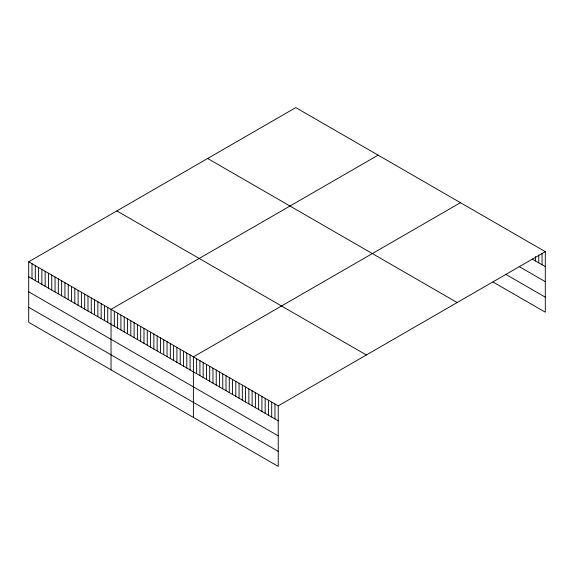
<?xml version="1.0" encoding="UTF-8"?>
<svg xmlns="http://www.w3.org/2000/svg" width="574" height="574" viewBox="0 0 574 574"><rect width="100%" height="100%" fill="white"/><g stroke="black" fill="none" stroke-linecap="round" stroke-linejoin="round"><path stroke-width="0.86" d="M28.7 261.801L278.225 405.861L278.225 466.397L28.7 322.337L28.7 261.801L295.775 107.603L545.3 251.663L545.3 312.199L493.095 282.056M378.123 155.145L111.04 309.343L111.04 369.871M460.463 202.687L193.388 356.885L193.388 417.413M278.225 405.861L545.3 251.663M532.249 259.096L545.3 266.63M519.197 266.594L545.3 281.669M506.146 274.551L545.3 297.16M207.644 158.489L457.162 302.548M116.838 210.916L366.356 354.976M28.7 276.768L278.225 420.828M28.7 291.8L278.225 435.86M28.7 307.298L278.225 451.358M542.035 253.299L542.035 264.743M538.771 254.942L538.771 262.863M535.513 256.578L535.513 260.976M274.96 403.981L274.96 418.941M271.696 402.094L271.696 417.061M268.431 400.207L268.431 415.174M265.166 398.327L265.166 413.287M261.909 396.44L261.909 411.407M258.644 394.56L258.644 409.52M255.38 392.673L255.38 407.64M252.115 390.794L252.115 405.753M248.858 388.907L248.858 403.874M245.593 387.019L245.593 401.987M242.328 385.14L242.328 400.1M239.064 383.253L239.064 398.22M235.806 381.373L235.806 396.333M232.542 379.486L232.542 394.453M229.277 377.606L229.277 392.566M226.013 375.719L226.013 390.686M222.748 373.839L222.748 388.799M219.49 371.952L219.49 386.919M216.226 370.065L216.226 385.032M212.961 368.185L212.961 383.145M209.697 366.298L209.697 381.265M206.439 364.418L206.439 379.378M203.174 362.531L203.174 377.498M199.91 360.651L199.91 375.611M196.645 358.764L196.645 373.731M190.087 354.983L190.087 369.943M186.794 353.075L186.794 368.042M183.501 351.173L183.501 366.14M180.207 349.272L180.207 364.239M176.914 347.37L176.914 362.338M173.621 345.469L173.621 360.436M170.327 343.568L170.327 358.535M167.034 341.666L167.034 356.633M163.741 339.765L163.741 354.732M160.447 337.864L160.447 352.831M157.154 335.962L157.154 350.929M153.861 334.061L153.861 349.028M150.567 332.159L150.567 347.127M147.274 330.258L147.274 345.225M143.981 328.357L143.981 343.324M140.687 326.455L140.687 341.422M137.394 324.554L137.394 339.521M134.101 322.653L134.101 337.62M130.807 320.751L130.807 335.718M127.514 318.85L127.514 333.81M124.214 316.948L124.214 331.908M120.92 315.047L120.92 330.007M117.627 313.146L117.627 328.106M114.334 311.244L114.334 326.204M107.747 307.442L107.747 322.401M104.454 305.54L104.454 320.5M101.16 303.639L101.16 318.599M97.867 301.737L97.867 316.697M94.574 299.836L94.574 314.796M91.28 297.935L91.28 312.895M87.987 296.033L87.987 310.993M84.694 294.132L84.694 309.092M81.4 292.231L81.4 307.19M78.107 290.322L78.107 305.289M74.814 288.421L74.814 303.388M71.52 286.519L71.52 301.486M68.227 284.618L68.227 299.585M64.934 282.717L64.934 297.684M61.64 280.815L61.64 295.782M58.34 278.914L58.34 293.881M55.047 277.012L55.047 291.979M51.753 275.111L51.753 290.078M48.46 273.21L48.46 288.177M45.167 271.308L45.167 286.275M41.873 269.407L41.873 284.374M38.58 267.506L38.58 282.473M35.287 265.604L35.287 280.571M31.993 263.703L31.993 278.67"/></g></svg>
